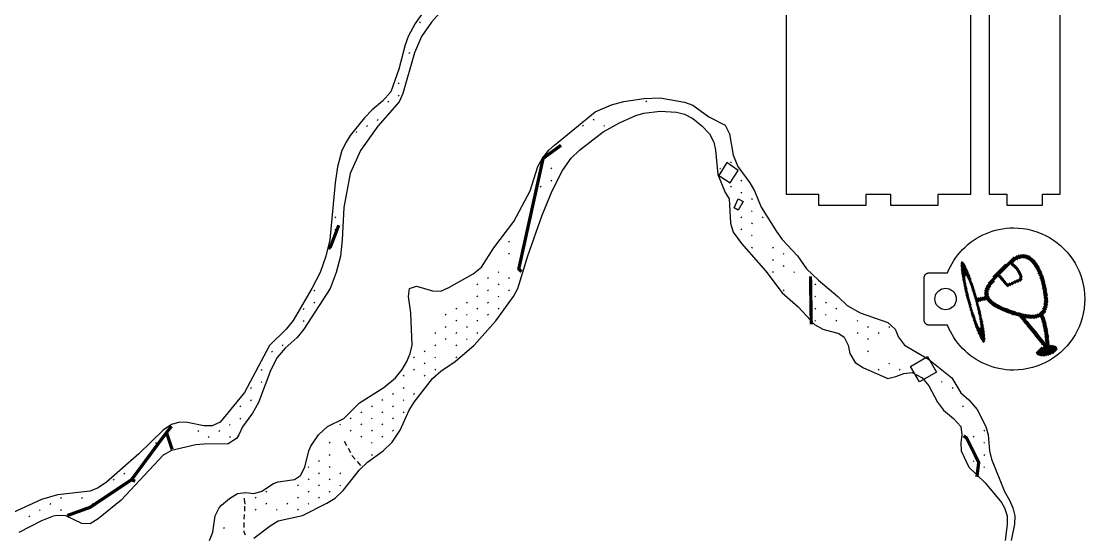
# Model space of a CAD drawing. Header units: millimetres. Extents: x 10 to 1190, y 102 to 890.
# Drawn here: x 927.8 to 1189.5, y 608 to 734.8 of the extents above; entities that cross this region are included whole.
import ezdxf

# ---------------------------------------------------------------- set-up
doc = ezdxf.new("R2010")
doc.units = ezdxf.units.MM
for name, color, linetype in [('CUT', 1, 'CONTINUOUS'), ('ETCH', 7, 'CONTINUOUS'), ('SCORE', 5, 'CONTINUOUS')]:
    doc.layers.add(name, color=color, linetype=linetype)

msp = doc.modelspace()

# ---------------------------------------------------------------- linework, layer by layer
at = {"layer": 'CUT'}
for points in [[(1166, 887.3), (1166, 692.3), (1170.374, 692.3), (1170.374, 689.6), (1170.374, 689.6), (1179.121, 689.6), (1179.121, 689.6), (1179.121, 692.3), (1183.495, 692.3), (1183.495, 887.3), (1179.121, 887.3), (1179.121, 890), (1179.121, 890), (1170.374, 890), (1170.374, 890), (1170.374, 887.3)], [(1150, 671.75), (1150, 671.83), (1150.01, 671.91), (1150.02, 671.99), (1150.04, 672.06), (1150.06, 672.13), (1150.09, 672.2), (1150.12, 672.27), (1150.16, 672.34), (1150.2, 672.4), (1150.24, 672.46), (1150.29, 672.52), (1150.34, 672.57), (1150.4, 672.63), (1150.45, 672.67), (1150.51, 672.72), (1150.58, 672.76), (1150.64, 672.79), (1150.71, 672.82), (1150.78, 672.85), (1150.86, 672.87), (1150.93, 672.89), (1151.01, 672.91), (1151.09, 672.91), (1151.17, 672.92), (1155.72, 672.92), (1156.06, 673.72), (1156.44, 674.5), (1156.85, 675.26), (1157.3, 675.99), (1157.79, 676.7), (1158.3, 677.39), (1158.85, 678.04), (1159.43, 678.67), (1160.05, 679.28), (1160.69, 679.85), (1161.35, 680.39), (1162.05, 680.89), (1162.77, 681.37), (1163.51, 681.8), (1164.28, 682.2), (1165.06, 682.57), (1165.87, 682.89), (1166.7, 683.18), (1167.54, 683.43), (1168.41, 683.63), (1169.29, 683.79), (1170.18, 683.91), (1171.09, 683.98), (1172.01, 684), (1173.2, 683.96), (1174.38, 683.84), (1175.53, 683.64), (1176.66, 683.37), (1177.75, 683.03), (1178.82, 682.62), (1179.85, 682.15), (1180.84, 681.61), (1181.79, 681.01), (1182.7, 680.35), (1183.56, 679.64), (1184.38, 678.87), (1185.15, 678.06), (1185.86, 677.19), (1186.52, 676.28), (1187.12, 675.33), (1187.66, 674.34), (1188.13, 673.31), (1188.54, 672.25), (1188.88, 671.15), (1189.15, 670.03), (1189.35, 668.87), (1189.47, 667.7), (1189.51, 666.5), (1189.47, 665.3), (1189.35, 664.13), (1189.15, 662.97), (1188.88, 661.85), (1188.54, 660.75), (1188.13, 659.69), (1187.66, 658.66), (1187.12, 657.67), (1186.52, 656.72), (1185.86, 655.81), (1185.15, 654.94), (1184.38, 654.13), (1183.56, 653.36), (1182.7, 652.65), (1181.79, 651.99), (1180.84, 651.39), (1179.85, 650.85), (1178.82, 650.38), (1177.75, 649.97), (1176.66, 649.63), (1175.53, 649.36), (1174.38, 649.16), (1173.2, 649.04), (1172.01, 649), (1171.09, 649.02), (1170.18, 649.09), (1169.29, 649.21), (1168.41, 649.37), (1167.54, 649.57), (1166.7, 649.82), (1165.87, 650.11), (1165.06, 650.43), (1164.28, 650.8), (1163.51, 651.2), (1162.77, 651.63), (1162.05, 652.11), (1161.35, 652.61), (1160.69, 653.15), (1160.05, 653.72), (1159.43, 654.33), (1158.85, 654.96), (1158.3, 655.61), (1157.79, 656.3), (1157.3, 657.01), (1156.85, 657.74), (1156.44, 658.5), (1156.06, 659.28), (1155.72, 660.08), (1151.17, 660.08), (1151.09, 660.09), (1151.01, 660.09), (1150.93, 660.11), (1150.86, 660.13), (1150.78, 660.15), (1150.71, 660.18), (1150.64, 660.21), (1150.58, 660.24), (1150.51, 660.28), (1150.45, 660.33), (1150.4, 660.37), (1150.34, 660.43), (1150.29, 660.48), (1150.24, 660.54), (1150.2, 660.6), (1150.16, 660.66), (1150.12, 660.73), (1150.09, 660.8), (1150.06, 660.87), (1150.04, 660.94), (1150.02, 661.01), (1150.01, 661.09), (1150, 661.17), (1150, 661.25), (1150, 671.75)], [(1155.26, 669.13), (1155.717, 669.09), (1156.16, 668.971), (1156.575, 668.778), (1156.951, 668.515), (1157.275, 668.191), (1157.538, 667.815), (1157.731, 667.4), (1157.85, 666.957), (1157.89, 666.5), (1157.85, 666.043), (1157.731, 665.6), (1157.538, 665.185), (1157.275, 664.809), (1156.951, 664.485), (1156.575, 664.222), (1156.16, 664.029), (1155.717, 663.91), (1155.26, 663.87), (1154.803, 663.91), (1154.36, 664.029), (1153.945, 664.222), (1153.569, 664.485), (1153.245, 664.809), (1152.982, 665.185), (1152.789, 665.6), (1152.67, 666.043), (1152.63, 666.5), (1152.67, 666.957), (1152.789, 667.4), (1152.982, 667.815), (1153.245, 668.191), (1153.569, 668.515), (1153.945, 668.778), (1154.36, 668.971), (1154.803, 669.09)]]:
    msp.add_lwpolyline(points, close=True, dxfattribs=at)
for points in [[(1116, 887.3), (1116, 692.3), (1124, 692.3), (1124, 689.6), (1124, 689.6), (1135.722, 689.6), (1135.722, 689.6), (1135.722, 692.3), (1141.722, 692.3), (1141.722, 689.6), (1141.722, 689.6), (1153.444, 689.6), (1153.444, 689.6), (1153.444, 692.3), (1161.444, 692.3), (1161.444, 887.3)], [(1032.688, 739.044), (1028.722, 734.613), (1026.244, 731.044), (1024.587, 727.044), (1021.669, 717.044), (1020.816, 715.044), (1015.569, 709.044), (1011.231, 703.044), (1008.722, 697.35), (1007.129, 689.044), (1006.782, 681.044), (1006.331, 677.044), (1005.319, 673.044), (1003.788, 669.044), (997.342, 659.044), (995.649, 657.044), (992.722, 654.399), (990.722, 652.129), (989.195, 649.044), (986.161, 641.044), (984.722, 638.437), (982.263, 635.044), (981.338, 633.044), (980.722, 632.147), (978.722, 630.827), (972.722, 630.792), (970.722, 630.578), (964.722, 629.204), (962.722, 628.069), (952.341, 617.044), (946.722, 612.377), (944.722, 611.19), (942.722, 611.231), (938.722, 613.16), (936.722, 613.257), (935.607, 613.044), (932.722, 611.946), (927.212, 609.044)], [(974.067, 607.114), (974.89, 609.114), (975.529, 613.114), (976.482, 615.114), (977.022, 615.757), (979.022, 617.421), (981.022, 618.644), (983.022, 618.932), (985.022, 618.619), (987.022, 619.253), (989.85, 621.114), (991.022, 621.506), (995.022, 622.127), (996.523, 623.114), (997.596, 625.114), (998.519, 629.114), (999.022, 630.318), (1000.91, 633.114), (1003.129, 635.114), (1007.178, 637.114), (1011.022, 640.972), (1017.022, 644.718), (1019.895, 647.114), (1021.561, 649.114), (1022.706, 651.114), (1023.502, 653.114), (1023.953, 655.114), (1023.679, 663.114), (1023.105, 667.114), (1023.333, 669.114), (1025.022, 669.685), (1029.022, 668.528), (1031.022, 668.458), (1033.022, 669.331), (1039.022, 672.668), (1041.022, 674.297), (1044.105, 679.114), (1049.022, 685.541), (1053.044, 693.114), (1054.931, 699.114), (1056.083, 701.114), (1057.656, 703.114), (1059.022, 704.364), (1069.022, 712.555), (1073.022, 714.291), (1076.051, 715.114), (1081.022, 715.844), (1085.022, 716), (1091.022, 714.91), (1093.022, 714.173), (1097.022, 711.304), (1101.022, 709.302), (1102.061, 707.114), (1103.022, 701.925), (1104.164, 699.114), (1107.084, 695.114), (1108.23, 693.114), (1109.848, 689.114), (1113.634, 683.114), (1115.044, 681.114), (1118.799, 677.114), (1121.022, 673.925), (1123.956, 671.114), (1128.779, 667.114), (1131.022, 664.875), (1134.215, 663.114), (1141.022, 660.703), (1142.824, 659.114), (1143.671, 657.114), (1145.167, 655.114), (1151.022, 651.658), (1156.815, 647.114), (1159.022, 643.405), (1161.022, 641.68), (1163.022, 639.351), (1165.157, 635.114), (1165.785, 633.114), (1166.078, 629.114), (1166.578, 627.114), (1169.805, 619.114), (1171.022, 616.988), (1171.854, 615.114), (1172.345, 613.114), (1172.222, 611.114), (1171.383, 607.114)]]:
    msp.add_lwpolyline(points, dxfattribs=at)
at = {"layer": 'ETCH'}
for points in [[(1025.976, 734.65), (1025.764, 734.438)], [(1023.378, 727.15), (1023.166, 726.938)], [(1020.78, 719.65), (1020.568, 719.438)], [(1018.182, 715.15), (1017.97, 714.938)], [(1020.78, 716.65), (1020.568, 716.438)], [(1081.718, 715.22), (1081.506, 715.007)], [(1015.584, 710.65), (1015.372, 710.438)], [(1068.728, 710.72), (1068.516, 710.507)], [(1010.388, 707.65), (1010.176, 707.438)], [(1012.986, 709.15), (1012.774, 708.938)], [(1066.13, 709.22), (1065.918, 709.007)], [(1071.326, 709.22), (1071.114, 709.007)], [(1102.502, 700.22), (1102.29, 700.007)], [(1058.336, 698.72), (1058.124, 698.507)], [(1099.904, 698.72), (1099.692, 698.507)], [(1055.738, 694.22), (1055.526, 694.007)], [(1058.336, 695.72), (1058.124, 695.507)], [(1102.502, 694.22), (1102.29, 694.007)], [(1105.1, 695.72), (1104.888, 695.507)], [(1105.1, 692.72), (1104.888, 692.507)], [(1107.698, 691.22), (1107.486, 691.007)], [(1105.1, 689.72), (1104.888, 689.507)], [(1005.192, 686.65), (1004.98, 686.438)], [(1105.1, 686.72), (1104.888, 686.507)], [(1107.698, 688.22), (1107.486, 688.007)], [(1110.296, 686.72), (1110.084, 686.507)], [(1005.192, 683.65), (1004.98, 683.438)], [(1105.1, 683.72), (1104.888, 683.507)], [(1107.698, 685.22), (1107.486, 685.007)], [(1047.944, 680.72), (1047.732, 680.507)], [(1107.698, 682.22), (1107.486, 682.007)], [(1107.698, 679.22), (1107.486, 679.007)], [(1112.894, 679.22), (1112.682, 679.007)], [(1047.944, 677.72), (1047.732, 677.507)], [(1112.894, 676.22), (1112.682, 676.007)], [(1115.492, 677.72), (1115.28, 677.507)], [(1159.04, 675.05), (1159.56, 675.57)], [(1159.04, 674.69), (1159.72, 675.37)], [(1159.08, 675.44), (1159.36, 675.72)], [(1165, 668.99), (1173.4, 677.39)], [(1165.24, 669.58), (1172.88, 677.22)], [(1165.72, 670.41), (1172.16, 676.85)], [(1171.32, 674.95), (1173.84, 677.47)], [(1172.84, 676.12), (1174.2, 677.48)], [(1173.48, 676.41), (1174.52, 677.45)], [(1173.96, 676.53), (1174.84, 677.41)], [(1174.32, 676.54), (1175.16, 677.38)], [(1174.68, 676.55), (1175.4, 677.27)], [(1174.96, 676.47), (1175.68, 677.19)], [(1175.2, 676.36), (1175.92, 677.08)], [(1175.44, 676.25), (1176.12, 676.93)], [(1175.68, 676.13), (1176.32, 676.77)], [(1175.88, 675.98), (1176.52, 676.62)], [(1176.08, 675.83), (1176.72, 676.47)], [(1176.24, 675.63), (1176.92, 676.31)], [(1176.44, 675.48), (1177.08, 676.12)], [(1176.6, 675.28), (1177.28, 675.96)], [(1176.75, 675.08), (1177.43, 675.76)], [(1176.9, 674.88), (1177.58, 675.56)], [(1177.06, 674.68), (1177.7, 675.32)], [(1045.346, 673.22), (1045.134, 673.007)], [(1112.894, 673.22), (1112.682, 673.007)], [(1115.492, 674.72), (1115.28, 674.507)], [(1118.09, 673.22), (1117.878, 673.007)], [(1159.04, 674.34), (1159.88, 675.18)], [(1159.08, 674.03), (1160, 674.95)], [(1159.08, 673.67), (1160.16, 674.75)], [(1159.12, 673.36), (1160.24, 674.48)], [(1159.16, 673.05), (1160.36, 674.25)], [(1159.2, 672.73), (1160.48, 674.01)], [(1159.28, 672.46), (1160.6, 673.78)], [(1159.32, 672.15), (1160.72, 673.55)], [(1159.36, 671.83), (1160.8, 673.27)], [(1159.4, 671.52), (1160.92, 673.04)], [(1160.4, 672.17), (1161, 672.77)], [(1166.92, 671.97), (1170.04, 675.09)], [(1171.48, 674.76), (1171.96, 675.24)], [(1171.68, 674.61), (1172.16, 675.09)], [(1171.88, 674.45), (1172.36, 674.93)], [(1172.08, 674.3), (1172.52, 674.74)], [(1172.24, 674.11), (1172.72, 674.59)], [(1172.4, 673.91), (1172.88, 674.39)], [(1172.6, 673.76), (1173.04, 674.2)], [(1172.72, 673.53), (1173.2, 674.01)], [(1172.88, 673.33), (1173.32, 673.77)], [(1173, 673.1), (1173.48, 673.58)], [(1173.12, 672.87), (1173.6, 673.35)], [(1173.24, 672.63), (1173.72, 673.11)], [(1173.36, 672.4), (1173.84, 672.88)], [(1177.17, 674.44), (1177.85, 675.12)], [(1177.32, 674.24), (1178, 674.92)], [(1177.48, 674.04), (1178.16, 674.72)], [(1177.59, 673.8), (1178.27, 674.48)], [(1177.7, 673.56), (1178.38, 674.24)], [(1177.82, 673.32), (1178.5, 674)], [(1177.93, 673.08), (1178.61, 673.76)], [(1178, 672.8), (1178.72, 673.52)], [(1178.16, 672.6), (1178.88, 673.32)], [(1178.23, 672.32), (1178.95, 673.04)], [(1178.35, 672.08), (1179.07, 672.8)], [(1040.15, 670.22), (1039.938, 670.007)], [(1042.748, 671.72), (1042.536, 671.507)], [(1045.346, 670.22), (1045.134, 670.007)], [(1047.944, 671.72), (1047.732, 671.507)], [(1123.286, 670.22), (1123.074, 670.007)], [(1159.48, 671.25), (1160.12, 671.89)], [(1159.52, 670.93), (1160.12, 671.53)], [(1159.6, 670.66), (1160.16, 671.22)], [(1159.64, 670.35), (1160.2, 670.91)], [(1159.72, 670.07), (1160.24, 670.59)], [(1159.76, 669.76), (1160.32, 670.32)], [(1160.52, 671.93), (1161.12, 672.53)], [(1160.68, 671.74), (1161.2, 672.26)], [(1160.76, 671.47), (1161.32, 672.03)], [(1160.88, 671.23), (1161.4, 671.75)], [(1161, 671), (1161.52, 671.52)], [(1161.08, 670.72), (1161.6, 671.24)], [(1161.2, 670.49), (1161.68, 670.97)], [(1161.28, 670.22), (1161.76, 670.7)], [(1161.36, 669.94), (1161.88, 670.46)], [(1161.48, 669.71), (1161.96, 670.19)], [(1164.88, 668.51), (1167.28, 670.91)], [(1168.32, 671.95), (1168.76, 672.39)], [(1168.44, 671.72), (1168.92, 672.2)], [(1168.6, 671.53), (1169.08, 672.01)], [(1168.8, 671.37), (1169.24, 671.81)], [(1168.96, 671.18), (1169.4, 671.62)], [(1169.12, 670.99), (1169.56, 671.43)], [(1169.28, 670.79), (1169.72, 671.23)], [(1169.44, 670.6), (1169.92, 671.08)], [(1169.6, 670.41), (1170.04, 670.85)], [(1169.76, 670.21), (1170.2, 670.65)], [(1169.92, 670.02), (1170.36, 670.46)], [(1170.08, 669.83), (1170.56, 670.31)], [(1170.24, 669.63), (1171.08, 670.47)], [(1170.48, 669.52), (1171.72, 670.76)], [(1171.04, 669.72), (1172.36, 671.04)], [(1171.67, 670), (1172.99, 671.32)], [(1172.3, 670.28), (1174.1, 672.08)], [(1172.94, 670.56), (1174.14, 671.76)], [(1173.44, 672.12), (1173.96, 672.64)], [(1173.47, 671.8), (1174.03, 672.36)], [(1173.57, 670.84), (1174.13, 671.4)], [(1178.42, 671.8), (1179.14, 672.52)], [(1178.49, 671.52), (1179.25, 672.28)], [(1178.61, 671.28), (1179.33, 672)], [(1178.68, 671), (1179.44, 671.76)], [(1178.75, 670.72), (1179.51, 671.48)], [(1178.83, 670.44), (1179.59, 671.2)], [(1178.9, 670.16), (1179.66, 670.92)], [(1178.97, 669.88), (1179.73, 670.64)], [(1179.01, 669.56), (1179.81, 670.36)], [(1179.08, 669.28), (1179.84, 670.04)], [(999.996, 668.65), (999.784, 668.438)], [(1042.748, 668.72), (1042.536, 668.507)], [(1047.944, 668.72), (1047.732, 668.507)], [(1115.492, 668.72), (1115.28, 668.507)], [(1159.84, 669.48), (1160.36, 670)], [(1159.88, 669.17), (1160.4, 669.69)], [(1159.96, 668.9), (1160.48, 669.42)], [(1160.04, 668.62), (1160.56, 669.14)], [(1160.08, 668.31), (1160.6, 668.83)], [(1160.16, 668.04), (1160.68, 668.56)], [(1160.24, 667.76), (1160.72, 668.24)], [(1160.28, 667.45), (1160.8, 667.97)], [(1160.36, 667.18), (1160.88, 667.7)], [(1161.56, 669.44), (1162.04, 669.92)], [(1161.64, 669.16), (1162.12, 669.64)], [(1161.72, 668.89), (1162.2, 669.37)], [(1161.8, 668.62), (1162.32, 669.14)], [(1161.92, 668.38), (1162.4, 668.86)], [(1162, 668.11), (1162.48, 668.59)], [(1162.08, 667.84), (1162.56, 668.32)], [(1162.16, 667.56), (1162.64, 668.04)], [(1162.24, 667.29), (1162.72, 667.77)], [(1162.32, 667.01), (1162.8, 667.49)], [(1163.68, 665.9), (1165.8, 668.02)], [(1164.16, 666.03), (1165.8, 667.67)], [(1164.84, 668.12), (1166.4, 669.68)], [(1164.84, 667.77), (1166.04, 668.97)], [(1164.88, 667.45), (1165.84, 668.41)], [(1179.15, 669), (1179.95, 669.8)], [(1179.23, 668.72), (1180.03, 669.52)], [(1179.26, 668.4), (1180.06, 669.2)], [(1179.3, 668.08), (1180.14, 668.92)], [(1179.37, 667.8), (1180.17, 668.6)], [(1179.4, 667.48), (1180.2, 668.28)], [(1179.47, 666.84), (1180.35, 667.72)], [(1179.48, 667.2), (1180.28, 668)], [(999.996, 665.65), (999.784, 665.438)], [(1037.552, 665.72), (1037.34, 665.507)], [(1040.15, 667.22), (1039.938, 667.007)], [(1042.748, 665.72), (1042.536, 665.507)], [(1045.346, 667.22), (1045.134, 667.007)], [(1123.286, 667.22), (1123.074, 667.007)], [(1125.884, 665.72), (1125.672, 665.507)], [(1160.44, 666.9), (1160.92, 667.38)], [(1160.52, 666.63), (1161, 667.11)], [(1160.6, 666.36), (1161.08, 666.84)], [(1160.64, 666.04), (1161.16, 666.56)], [(1160.72, 665.77), (1161.24, 666.29)], [(1160.8, 665.49), (1161.28, 665.97)], [(1160.88, 665.22), (1161.36, 665.7)], [(1160.96, 664.95), (1161.44, 665.43)], [(1161.04, 664.67), (1161.52, 665.15)], [(1161.12, 664.4), (1161.6, 664.88)], [(1162.4, 666.74), (1162.88, 667.22)], [(1162.48, 666.47), (1162.96, 666.95)], [(1162.56, 666.19), (1163.12, 666.75)], [(1162.6, 665.88), (1163.56, 666.84)], [(1162.68, 665.61), (1164.04, 666.97)], [(1162.76, 665.33), (1164.48, 667.05)], [(1162.84, 665.06), (1163.32, 665.54)], [(1162.92, 664.79), (1163.4, 665.27)], [(1163, 664.51), (1163.48, 664.99)], [(1164.64, 666.15), (1165.84, 667.35)], [(1165.08, 666.24), (1165.96, 667.12)], [(1165.4, 666.21), (1166.08, 666.89)], [(1165.56, 666.01), (1166.2, 666.65)], [(1165.72, 665.82), (1166.36, 666.46)], [(1165.88, 665.63), (1166.56, 666.31)], [(1166.08, 665.47), (1166.72, 666.11)], [(1166.28, 665.32), (1166.92, 665.96)], [(1166.48, 665.16), (1167.12, 665.8)], [(1166.67, 665), (1167.31, 665.64)], [(1166.86, 664.84), (1167.54, 665.52)], [(1167.06, 664.68), (1167.74, 665.36)], [(1167.29, 664.56), (1167.97, 665.24)], [(1167.52, 664.44), (1168.2, 665.12)], [(1167.76, 664.32), (1168.44, 665)], [(1167.99, 664.2), (1168.67, 664.88)], [(1177.18, 661.72), (1180.38, 664.92)], [(1179.14, 664.04), (1180.42, 665.32)], [(1179.35, 664.6), (1180.43, 665.68)], [(1179.44, 665.4), (1180.4, 666.36)], [(1179.44, 665.04), (1180.48, 666.08)], [(1179.49, 665.8), (1180.41, 666.72)], [(1179.5, 666.52), (1180.38, 667.4)], [(1179.5, 666.16), (1180.38, 667.04)], [(997.398, 664.15), (997.186, 663.938)], [(1032.356, 662.72), (1032.144, 662.507)], [(1034.954, 664.22), (1034.742, 664.007)], [(1037.552, 662.72), (1037.34, 662.507)], [(1040.15, 664.22), (1039.938, 664.007)], [(1042.748, 662.72), (1042.536, 662.507)], [(1045.346, 664.22), (1045.134, 664.007)], [(1123.286, 664.22), (1123.074, 664.007)], [(1125.884, 662.72), (1125.672, 662.507)], [(1128.482, 664.22), (1128.27, 664.007)], [(1161.2, 664.13), (1161.68, 664.61)], [(1161.28, 663.85), (1161.76, 664.33)], [(1161.36, 663.58), (1161.84, 664.06)], [(1161.44, 663.31), (1161.92, 663.79)], [(1161.52, 663.03), (1162, 663.51)], [(1161.6, 662.76), (1162.08, 663.24)], [(1161.68, 662.49), (1162.16, 662.97)], [(1161.76, 662.21), (1162.28, 662.73)], [(1161.88, 661.98), (1162.36, 662.46)], [(1161.96, 661.71), (1162.44, 662.19)], [(1163.08, 664.24), (1163.56, 664.72)], [(1163.12, 663.93), (1163.64, 664.45)], [(1163.2, 663.65), (1163.68, 664.13)], [(1163.28, 663.38), (1163.76, 663.86)], [(1163.32, 663.07), (1163.84, 663.59)], [(1163.4, 662.79), (1163.92, 663.31)], [(1163.48, 662.52), (1163.96, 663)], [(1163.52, 662.2), (1164.04, 662.72)], [(1163.59, 661.92), (1164.11, 662.44)], [(1168.22, 664.08), (1168.9, 664.76)], [(1168.46, 663.96), (1169.14, 664.64)], [(1168.69, 663.84), (1169.37, 664.52)], [(1168.92, 663.72), (1169.64, 664.44)], [(1169.16, 663.6), (1169.88, 664.32)], [(1169.43, 663.52), (1170.15, 664.24)], [(1169.67, 663.4), (1170.39, 664.12)], [(1169.94, 663.32), (1170.66, 664.04)], [(1170.17, 663.2), (1170.89, 663.92)], [(1170.45, 663.12), (1171.17, 663.84)], [(1170.68, 663), (1171.44, 663.76)], [(1170.95, 662.92), (1171.67, 663.64)], [(1171.23, 662.84), (1171.95, 663.56)], [(1171.46, 662.72), (1172.22, 663.48)], [(1171.73, 662.64), (1172.49, 663.4)], [(1172.01, 662.56), (1172.73, 663.28)], [(1172.28, 662.48), (1173, 663.2)], [(1172.55, 662.4), (1173.31, 663.16)], [(1172.83, 662.32), (1173.59, 663.08)], [(1173.1, 662.24), (1173.86, 663)], [(1173.38, 662.16), (1174.14, 662.92)], [(1173.53, 661.96), (1174.41, 662.84)], [(1173.68, 661.76), (1174.72, 662.8)], [(1173.88, 661.6), (1175.04, 662.76)], [(1174.03, 661.4), (1175.35, 662.72)], [(1174.18, 661.2), (1175.66, 662.68)], [(1175.14, 661.8), (1175.98, 662.64)], [(1175.45, 661.76), (1176.33, 662.64)], [(1175.76, 661.72), (1176.68, 662.64)], [(1176.08, 661.68), (1177.04, 662.64)], [(1176.43, 661.68), (1177.47, 662.72)], [(1176.78, 661.68), (1177.98, 662.88)], [(1177.57, 661.76), (1180.29, 664.48)], [(1178.08, 661.92), (1180.12, 663.96)], [(1178.56, 662.04), (1179.92, 663.4)], [(1178.67, 661.8), (1179.35, 662.48)], [(1178.79, 661.56), (1179.47, 662.24)], [(997.398, 661.15), (997.186, 660.938)], [(1032.356, 659.72), (1032.144, 659.507)], [(1034.954, 661.22), (1034.742, 661.007)], [(1037.552, 659.72), (1037.34, 659.507)], [(1040.15, 661.22), (1039.938, 661.007)], [(1123.286, 661.22), (1123.074, 661.007)], [(1128.482, 661.22), (1128.27, 661.007)], [(1133.678, 661.22), (1133.466, 661.007)], [(1136.276, 659.72), (1136.064, 659.507)], [(1141.472, 659.72), (1141.26, 659.507)], [(1162.04, 661.43), (1162.52, 661.91)], [(1162.12, 661.16), (1162.64, 661.68)], [(1162.24, 660.92), (1162.72, 661.4)], [(1162.31, 660.64), (1162.79, 661.12)], [(1162.38, 660.36), (1162.9, 660.88)], [(1162.5, 660.12), (1162.98, 660.6)], [(1162.57, 659.84), (1163.09, 660.36)], [(1162.64, 659.56), (1163.2, 660.12)], [(1162.8, 659.36), (1163.32, 659.88)], [(1162.87, 659.08), (1163.43, 659.64)], [(1163.06, 658.56), (1164.58, 660.08)], [(1163.17, 658.32), (1164.61, 659.76)], [(1163.62, 661.6), (1164.14, 662.12)], [(1163.7, 661.32), (1164.22, 661.84)], [(1163.73, 661), (1164.29, 661.56)], [(1163.76, 660.68), (1164.32, 661.24)], [(1163.84, 660.4), (1164.44, 661)], [(1163.86, 659.72), (1164.5, 660.36)], [(1163.87, 660.08), (1164.47, 660.68)], [(1174.34, 661), (1174.98, 661.64)], [(1174.49, 660.8), (1175.13, 661.44)], [(1174.64, 660.6), (1175.28, 661.24)], [(1174.84, 660.44), (1175.48, 661.08)], [(1174.99, 660.24), (1175.63, 660.88)], [(1175.14, 660.04), (1175.78, 660.68)], [(1175.3, 659.84), (1175.94, 660.48)], [(1175.45, 659.64), (1176.09, 660.28)], [(1175.6, 659.44), (1176.24, 660.08)], [(1175.76, 659.24), (1176.44, 659.92)], [(1175.91, 659.04), (1176.59, 659.72)], [(1178.86, 661.28), (1179.58, 662)], [(1178.93, 661), (1179.69, 661.76)], [(1179.01, 660.72), (1179.77, 661.48)], [(1179.12, 660.48), (1179.88, 661.24)], [(1179.19, 660.2), (1179.95, 660.96)], [(1179.23, 659.88), (1180.03, 660.68)], [(1179.3, 659.6), (1180.1, 660.4)], [(1179.33, 659.28), (1180.13, 660.08)], [(1179.41, 659), (1180.21, 659.8)], [(1029.758, 658.22), (1029.546, 658.007)], [(1034.954, 658.22), (1034.742, 658.007)], [(1040.15, 658.22), (1039.938, 658.007)], [(1133.678, 658.22), (1133.466, 658.007)], [(1138.874, 658.22), (1138.662, 658.007)], [(1162.98, 658.84), (1163.58, 659.44)], [(1163.24, 658.04), (1164.68, 659.48)], [(1163.4, 657.84), (1164.76, 659.2)], [(1163.51, 657.6), (1164.79, 658.88)], [(1163.59, 657.32), (1164.83, 658.56)], [(1163.7, 657.08), (1164.86, 658.24)], [(1163.81, 656.84), (1164.89, 657.92)], [(1163.93, 656.6), (1164.93, 657.6)], [(1164.08, 656.4), (1164.96, 657.28)], [(1164.23, 656.2), (1164.99, 656.96)], [(1176.07, 658.84), (1176.75, 659.52)], [(1176.26, 658.68), (1176.9, 659.32)], [(1176.41, 658.48), (1177.05, 659.12)], [(1176.57, 658.28), (1177.21, 658.92)], [(1176.72, 658.08), (1177.4, 658.76)], [(1176.87, 657.88), (1177.55, 658.56)], [(1177.03, 657.68), (1177.71, 658.36)], [(1177.18, 657.48), (1177.86, 658.16)], [(1177.33, 657.28), (1178.01, 657.96)], [(1177.49, 657.08), (1178.17, 657.76)], [(1177.64, 656.88), (1178.32, 657.56)], [(1177.83, 656.72), (1178.47, 657.36)], [(1177.99, 656.52), (1178.63, 657.16)], [(1178.14, 656.32), (1178.78, 656.96)], [(1179.44, 658.68), (1180.24, 659.48)], [(1179.51, 658.4), (1180.35, 659.24)], [(1179.59, 658.12), (1180.39, 658.92)], [(1179.62, 657.8), (1180.42, 658.6)], [(1179.66, 657.48), (1180.46, 658.28)], [(1179.69, 657.16), (1180.53, 658)], [(1179.72, 656.84), (1180.56, 657.68)], [(1179.76, 656.52), (1180.64, 657.4)], [(1179.79, 656.2), (1180.67, 657.08)], [(992.202, 655.15), (991.99, 654.938)], [(1029.758, 655.22), (1029.546, 655.007)], [(1032.356, 656.72), (1032.144, 656.507)], [(1034.954, 655.22), (1034.742, 655.007)], [(1037.552, 656.72), (1037.34, 656.507)], [(1136.276, 656.72), (1136.064, 656.507)], [(1164.39, 656), (1164.99, 656.6)], [(1164.54, 655.8), (1164.94, 656.2)], [(1177.58, 653.28), (1178.98, 654.68)], [(1177.65, 653), (1180.73, 656.08)], [(1177.8, 652.8), (1180.76, 655.76)], [(1178, 652.64), (1180.84, 655.48)], [(1178.27, 652.56), (1180.87, 655.16)], [(1178.3, 656.12), (1178.94, 656.76)], [(1178.45, 655.92), (1179.09, 656.56)], [(1178.54, 652.48), (1181.22, 655.16)], [(1178.6, 655.72), (1179.24, 656.36)], [(1178.76, 655.52), (1179.44, 656.2)], [(1178.86, 652.44), (1181.58, 655.16)], [(1178.91, 655.32), (1179.59, 656)], [(1179.1, 655.16), (1179.74, 655.8)], [(1179.17, 652.4), (1181.85, 655.08)], [(1179.26, 654.96), (1180.7, 656.4)], [(1179.56, 652.44), (1182.12, 655)], [(1179.82, 655.88), (1180.66, 656.72)], [(1179.96, 652.48), (1182.36, 654.88)], [(1180.39, 652.56), (1182.55, 654.72)], [(1180.91, 652.72), (1182.71, 654.52)], [(989.604, 653.65), (989.392, 653.438)], [(1024.562, 652.22), (1024.35, 652.007)], [(1027.16, 653.72), (1026.948, 653.507)], [(1029.758, 652.22), (1029.546, 652.007)], [(1034.954, 652.22), (1034.742, 652.007)], [(1136.276, 653.72), (1136.064, 653.507)], [(1181.54, 653), (1182.7, 654.16)], [(987.006, 649.15), (986.794, 648.938)], [(1024.562, 649.22), (1024.35, 649.007)], [(1027.16, 650.72), (1026.948, 650.507)], [(1029.758, 649.22), (1029.546, 649.007)], [(1138.874, 649.22), (1138.662, 649.007)], [(1141.472, 650.72), (1141.26, 650.507)], [(1144.07, 649.22), (1143.858, 649.007)], [(1021.964, 647.72), (1021.752, 647.507)], [(1027.16, 647.72), (1026.948, 647.507)], [(984.408, 644.65), (984.196, 644.438)], [(987.006, 646.15), (986.794, 645.938)], [(1021.964, 644.72), (1021.752, 644.507)], [(1154.462, 646.22), (1154.25, 646.007)], [(1157.06, 644.72), (1156.848, 644.507)], [(984.408, 641.65), (984.196, 641.438)], [(1016.768, 641.72), (1016.556, 641.507)], [(1019.366, 643.22), (1019.154, 643.007)], [(1021.964, 641.72), (1021.752, 641.507)], [(1024.562, 643.22), (1024.35, 643.007)], [(981.81, 640.15), (981.598, 639.938)], [(1011.572, 638.72), (1011.36, 638.507)], [(1014.17, 640.22), (1013.958, 640.007)], [(1016.768, 638.72), (1016.556, 638.507)], [(1019.366, 640.22), (1019.154, 640.007)], [(1021.964, 638.72), (1021.752, 638.507)], [(1159.658, 640.22), (1159.446, 640.007)], [(981.81, 637.15), (981.598, 636.938)], [(1008.974, 637.22), (1008.762, 637.007)], [(1014.17, 637.22), (1013.958, 637.007)], [(1019.366, 637.22), (1019.154, 637.007)], [(971.418, 634.15), (971.206, 633.938)], [(976.614, 634.15), (976.402, 633.938)], [(979.212, 635.65), (979, 635.438)], [(1006.376, 635.72), (1006.164, 635.507)], [(1008.974, 634.22), (1008.762, 634.007)], [(1011.572, 635.72), (1011.36, 635.507)], [(1014.17, 634.22), (1013.958, 634.007)], [(1016.768, 635.72), (1016.556, 635.507)], [(1019.366, 634.22), (1019.154, 634.007)], [(1164.854, 634.22), (1164.642, 634.007)], [(961.026, 631.15), (960.814, 630.938)], [(974.016, 632.65), (973.804, 632.438)], [(979.212, 632.65), (979, 632.438)], [(1003.778, 631.22), (1003.566, 631.007)], [(1007.222, 631.514), (1007.804, 630.465)], [(1011.572, 632.72), (1011.36, 632.507)], [(1014.17, 631.22), (1013.958, 631.007)], [(1016.768, 632.72), (1016.556, 632.507)], [(1162.256, 632.72), (1162.044, 632.507)], [(1164.854, 631.22), (1164.642, 631.007)], [(1003.778, 628.22), (1003.566, 628.007)], [(1008.193, 629.765), (1008.776, 628.716)], [(1014.17, 628.22), (1013.958, 628.007)], [(1164.854, 628.22), (1164.642, 628.007)], [(1001.18, 626.72), (1000.968, 626.507)], [(1009.164, 628.017), (1009.926, 627.092)], [(1010.446, 626.485), (1011.227, 625.574)], [(1162.256, 626.72), (1162.044, 626.507)], [(953.232, 623.65), (953.02, 623.438)], [(998.582, 625.22), (998.37, 625.007)], [(1001.18, 623.72), (1000.968, 623.507)], [(1003.778, 625.22), (1003.566, 625.007)], [(1006.376, 623.72), (1006.164, 623.507)], [(1164.854, 625.22), (1164.642, 625.007)], [(950.634, 622.15), (950.422, 621.938)], [(995.984, 620.72), (995.772, 620.507)], [(998.582, 622.22), (998.37, 622.007)], [(1001.18, 620.72), (1000.968, 620.507)], [(1003.778, 622.22), (1003.566, 622.007)], [(1006.376, 620.72), (1006.164, 620.507)], [(950.634, 619.15), (950.422, 618.938)], [(982.663, 618.286), (982.662, 618.314)], [(985.592, 617.72), (985.38, 617.507)], [(988.19, 619.22), (987.978, 619.007)], [(995.984, 617.72), (995.772, 617.507)], [(998.582, 619.22), (998.37, 619.007)], [(1001.18, 617.72), (1000.968, 617.507)], [(1003.778, 619.22), (1003.566, 619.007)], [(935.046, 616.15), (934.834, 615.938)], [(937.644, 617.65), (937.432, 617.438)], [(942.84, 617.65), (942.628, 617.438)], [(945.438, 616.15), (945.226, 615.938)], [(948.036, 617.65), (947.824, 617.438)], [(982.763, 616.288), (982.703, 617.487)], [(982.776, 614.291), (982.803, 615.489)], [(982.994, 616.22), (982.782, 616.007)], [(988.19, 616.22), (987.978, 616.007)], [(993.386, 616.22), (993.174, 616.007)], [(998.582, 616.22), (998.37, 616.007)], [(929.85, 613.15), (929.638, 612.938)], [(932.448, 614.65), (932.236, 614.438)], [(937.644, 614.65), (937.432, 614.438)], [(982.665, 612.294), (982.732, 613.492)], [(985.592, 614.72), (985.38, 614.507)], [(990.788, 614.72), (990.576, 614.507)], [(995.984, 614.72), (995.772, 614.507)], [(977.798, 610.22), (977.586, 610.007)], [(982.622, 610.295), (982.622, 611.495)], [(982.97, 608.373), (982.622, 609.114), (982.622, 609.495)]]:
    msp.add_lwpolyline(points, dxfattribs=at)
at = {"layer": 'ETCH', "const_width": 0.8}
for points in [[(1060.622, 704.314), (1056.222, 701.114), (1050.222, 673.914), (1050.862, 673.194)], [(1005.922, 684.644), (1003.922, 679.444), (1003.402, 678.804)], [(1122.206, 660.298), (1122.014, 672.106)], [(939.104, 613.225), (944.722, 615.244), (954.922, 622.044), (963.522, 633.644), (964.756, 635.193)], [(964.902, 629.504), (963.522, 633.644)], [(1162.977, 622.758), (1163.422, 626.314), (1160.422, 632.314), (1159.688, 632.847)], [(954.922, 622.044), (955.364, 621.852), (955.806, 621.66)]]:
    msp.add_lwpolyline(points, dxfattribs=at)
at = {"layer": 'ETCH'}
for points in [[(1104.222, 698.114), (1101.422, 700.114), (1099.422, 696.914), (1102.222, 695.114)], [(1105.422, 690.514), (1104.222, 688.314), (1103.222, 688.914), (1104.222, 691.114)], [(1150.822, 652.314), (1153.022, 648.514), (1148.822, 646.114), (1146.622, 649.914)]]:
    msp.add_lwpolyline(points, close=True, dxfattribs=at)
at = {"layer": 'SCORE'}
for points in [[(1026.719, 737.044), (1024.722, 734.311), (1023.033, 731.044), (1022.264, 729.044), (1020.719, 723.044), (1018.722, 717.487), (1016.722, 715.163), (1014.159, 713.044), (1012.228, 711.044), (1008.722, 706.721), (1007.703, 705.044), (1006.684, 703.044), (1005.623, 699.044), (1004.993, 695.044), (1003.745, 681.044), (1002.766, 677.044), (1001.323, 673.044), (999.309, 669.044), (994.722, 661.191), (993.008, 659.044), (988.893, 655.044), (982.722, 643.466), (976.722, 636.183), (974.722, 635.314), (972.722, 635.269), (968.722, 636.103), (966.722, 636.21), (964.722, 635.617), (962.722, 634.266), (956.722, 628.419), (948.722, 621.42), (946.722, 620.049), (944.722, 619.181), (936.722, 618.279), (932.722, 617.155), (924.722, 613.485)], [(985.022, 607.625), (989.022, 610.71), (991.022, 611.945), (997.022, 613.227), (1003.022, 616.273), (1005.022, 617.522), (1007.022, 619.365), (1011.022, 624.498), (1013.022, 626.324), (1016.847, 629.114), (1019.022, 631.301), (1021.022, 634.231), (1023.221, 639.114), (1024.468, 641.114), (1029.022, 646.952), (1031.022, 648.771), (1034.551, 651.114), (1039.23, 655.114), (1044.554, 661.114), (1048.951, 667.114), (1049.98, 669.114), (1052.471, 677.114), (1055.97, 687.114), (1058.435, 693.114), (1061.022, 698.125), (1063.129, 701.114), (1065.153, 703.114), (1071.022, 707.603), (1075.022, 709.85), (1079.022, 711.657), (1081.022, 712.216), (1085.022, 712.746), (1089.022, 712.456), (1091.022, 711.934), (1093.022, 710.892), (1095.265, 709.114), (1097.199, 707.114), (1098.238, 705.114), (1098.652, 703.114), (1099.182, 697.114), (1101.022, 692.702), (1101.965, 691.114), (1102.332, 685.114), (1103.022, 682.925), (1105.022, 680.165), (1111.022, 673.317), (1115.022, 668.014), (1119.022, 664.539), (1123.022, 660.253), (1125.022, 659.098), (1129.022, 657.993), (1130.276, 657.114), (1131.28, 655.114), (1131.73, 653.114), (1133.022, 650.834), (1135.022, 649.589), (1141.022, 646.927), (1143.022, 647.401), (1145.022, 648.206), (1147.022, 648.39), (1149.502, 647.114), (1151.132, 645.114), (1153.284, 641.114), (1154.747, 639.114), (1157.205, 637.114), (1159.004, 635.114), (1159.29, 633.114), (1159.013, 631.114), (1159.075, 629.114), (1161.022, 625.122), (1165.022, 621.292), (1169.022, 616.471), (1169.749, 615.114), (1170.387, 613.114), (1170.456, 611.114), (1169.96, 607.114)]]:
    msp.add_lwpolyline(points, dxfattribs=at)

doc.saveas('drawing.dxf')
